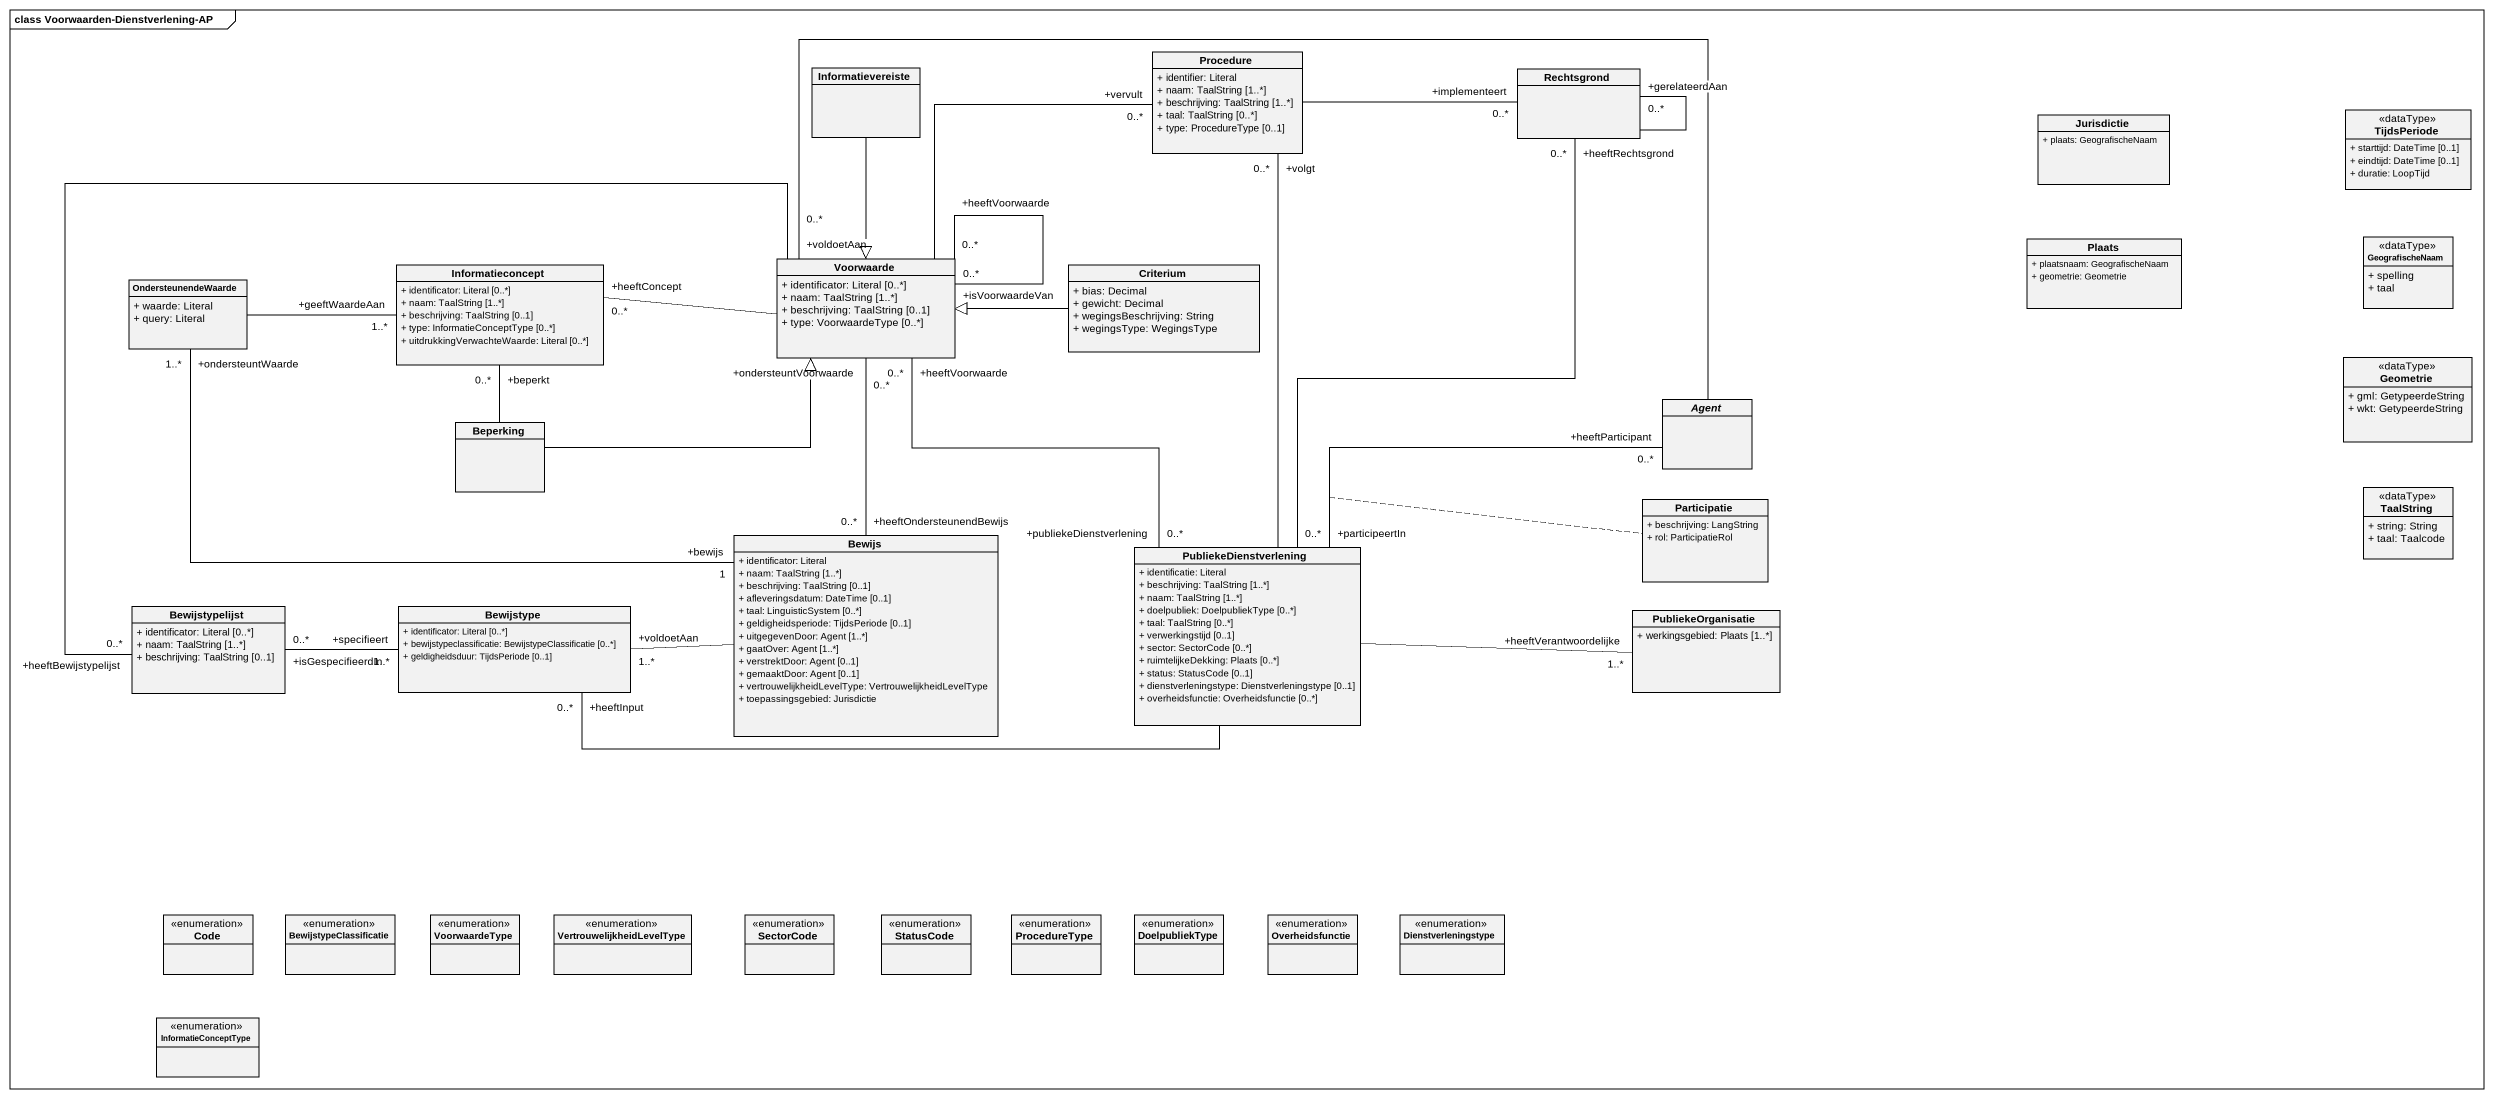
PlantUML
@startuml
mainframe class Voorwaarden-Dienstverlening-AP
hide circle
hide empty members
skinparam classAttributeIconSize 0
class Informatievereiste
class Procedure {
  + identifier: Literal
  + naam: TaalString [1..*]
  + beschrijving: TaalString [1..*]
  + taal: TaalString [0..*]
  + type: ProcedureType [0..1]
}
class Rechtsgrond
class Jurisdictie {
  + plaats: GeografischeNaam
}
class TijdsPeriode <<dataType>> {
  + starttijd: DateTime [0..1]
  + eindtijd: DateTime [0..1]
  + duratie: LoopTijd
}
class Informatieconcept {
  + identificator: Literal [0..*]
  + naam: TaalString [1..*]
  + beschrijving: TaalString [0..1]
  + type: InformatieConceptType [0..*]
  + uitdrukkingVerwachteWaarde: Literal [0..*]
}
class Voorwaarde {
  + identificator: Literal [0..*]
  + naam: TaalString [1..*]
  + beschrijving: TaalString [0..1]
  + type: VoorwaardeType [0..*]
}
class Criterium {
  + bias: Decimal
  + gewicht: Decimal
  + wegingsBeschrijving: String
  + wegingsType: WegingsType
}
class Plaats {
  + plaatsnaam: GeografischeNaam
  + geometrie: Geometrie
}
class GeografischeNaam <<dataType>> {
  + spelling
  + taal
}
class OndersteunendeWaarde {
  + waarde: Literal
  + query: Literal
}
class Geometrie <<dataType>> {
  + gml: GetypeerdeString
  + wkt: GetypeerdeString
}
abstract class "Agent" as Agent_
class Beperking
class TaalString <<dataType>> {
  + string: String
  + taal: Taalcode
}
class Bewijs {
  + identificator: Literal
  + naam: TaalString [1..*]
  + beschrijving: TaalString [0..1]
  + afleveringsdatum: DateTime [0..1]
  + taal: LinguisticSystem [0..*]
  + geldigheidsperiode: TijdsPeriode [0..1]
  + uitgegevenDoor: Agent [1..*]
  + gaatOver: Agent [1..*]
  + verstrektDoor: Agent [0..1]
  + gemaaktDoor: Agent [0..1]
  + vertrouwelijkheidLevelType: VertrouwelijkheidLevelType
  + toepassingsgebied: Jurisdictie
}
class Participatie {
  + beschrijving: LangString
  + rol: ParticipatieRol
}
class PubliekeDienstverlening {
  + identificatie: Literal
  + beschrijving: TaalString [1..*]
  + naam: TaalString [1..*]
  + doelpubliek: DoelpubliekType [0..*]
  + taal: TaalString [0..*]
  + verwerkingstijd [0..1]
  + sector: SectorCode [0..*]
  + ruimtelijkeDekking: Plaats [0..*]
  + status: StatusCode [0..1]
  + dienstverleningstype: Dienstverleningstype [0..1]
  + overheidsfunctie: Overheidsfunctie [0..*]
}
class Bewijstypelijst {
  + identificator: Literal [0..*]
  + naam: TaalString [1..*]
  + beschrijving: TaalString [0..1]
}
class Bewijstype {
  + identificator: Literal [0..*]
  + bewijstypeclassificatie: BewijstypeClassificatie [0..*]
  + geldigheidsduur: TijdsPeriode [0..1]
}
class PubliekeOrganisatie {
  + werkingsgebied: Plaats [1..*]
}
enum Code
enum BewijstypeClassificatie
enum VoorwaardeType
enum VertrouwelijkheidLevelType
enum SectorCode
enum StatusCode
enum ProcedureType
enum DoelpubliekType
enum Overheidsfunctie
enum Dienstverleningstype
enum InformatieConceptType
Informatievereiste --|> Voorwaarde
Procedure -right- "+implementeert\n0..*" Rechtsgrond
Procedure "+vervult\n0..*" -left- Voorwaarde
Rechtsgrond -- "+gerelateerdAan\n0..*" Rechtsgrond
Informatieconcept "+heeftConcept\n0..*" -right- Voorwaarde
Voorwaarde "+isVoorwaardeVan\n0..*" -- "+heeftVoorwaarde\n0..*" Voorwaarde
Voorwaarde "+ondersteuntVoorwaarde\n0..*" -- "+heeftOndersteunendBewijs\n0..*" Bewijs
Voorwaarde -left- "+heeftBewijstypelijst\n0..*" Bewijstypelijst
Criterium -left-|> Voorwaarde
OndersteunendeWaarde -right- "+geeftWaardeAan\n1..*" Informatieconcept
OndersteunendeWaarde "+ondersteuntWaarde\n1..*" -right- "+bewijs\n1" Bewijs
Agent_ -left- "+voldoetAan\n0..*" Voorwaarde
Beperking -up- "+beperkt\n0..*" Informatieconcept
Beperking -right-|> Voorwaarde
Bewijs -left- "+voldoetAan\n1..*" Bewijstype
PubliekeDienstverlening -up- "+volgt\n0..*" Procedure
PubliekeDienstverlening -up- "+heeftRechtsgrond\n0..*" Rechtsgrond
PubliekeDienstverlening "+publiekeDienstverlening\n0..*" -up- "+heeftVoorwaarde\n0..*" Voorwaarde
PubliekeDienstverlening "+participeertIn\n0..*" -right- "+heeftParticipant\n0..*" Agent_
(PubliekeDienstverlening, Agent_) .. Participatie
PubliekeDienstverlening -right- "+heeftVerantwoordelijke\n1..*" PubliekeOrganisatie
Bewijstype "+heeftInput\n0..*" -right- PubliekeDienstverlening
Bewijstype "+specifieert\n1..*" -left- "+isGespecifieerdIn\n0..*" Bewijstypelijst
@enduml
